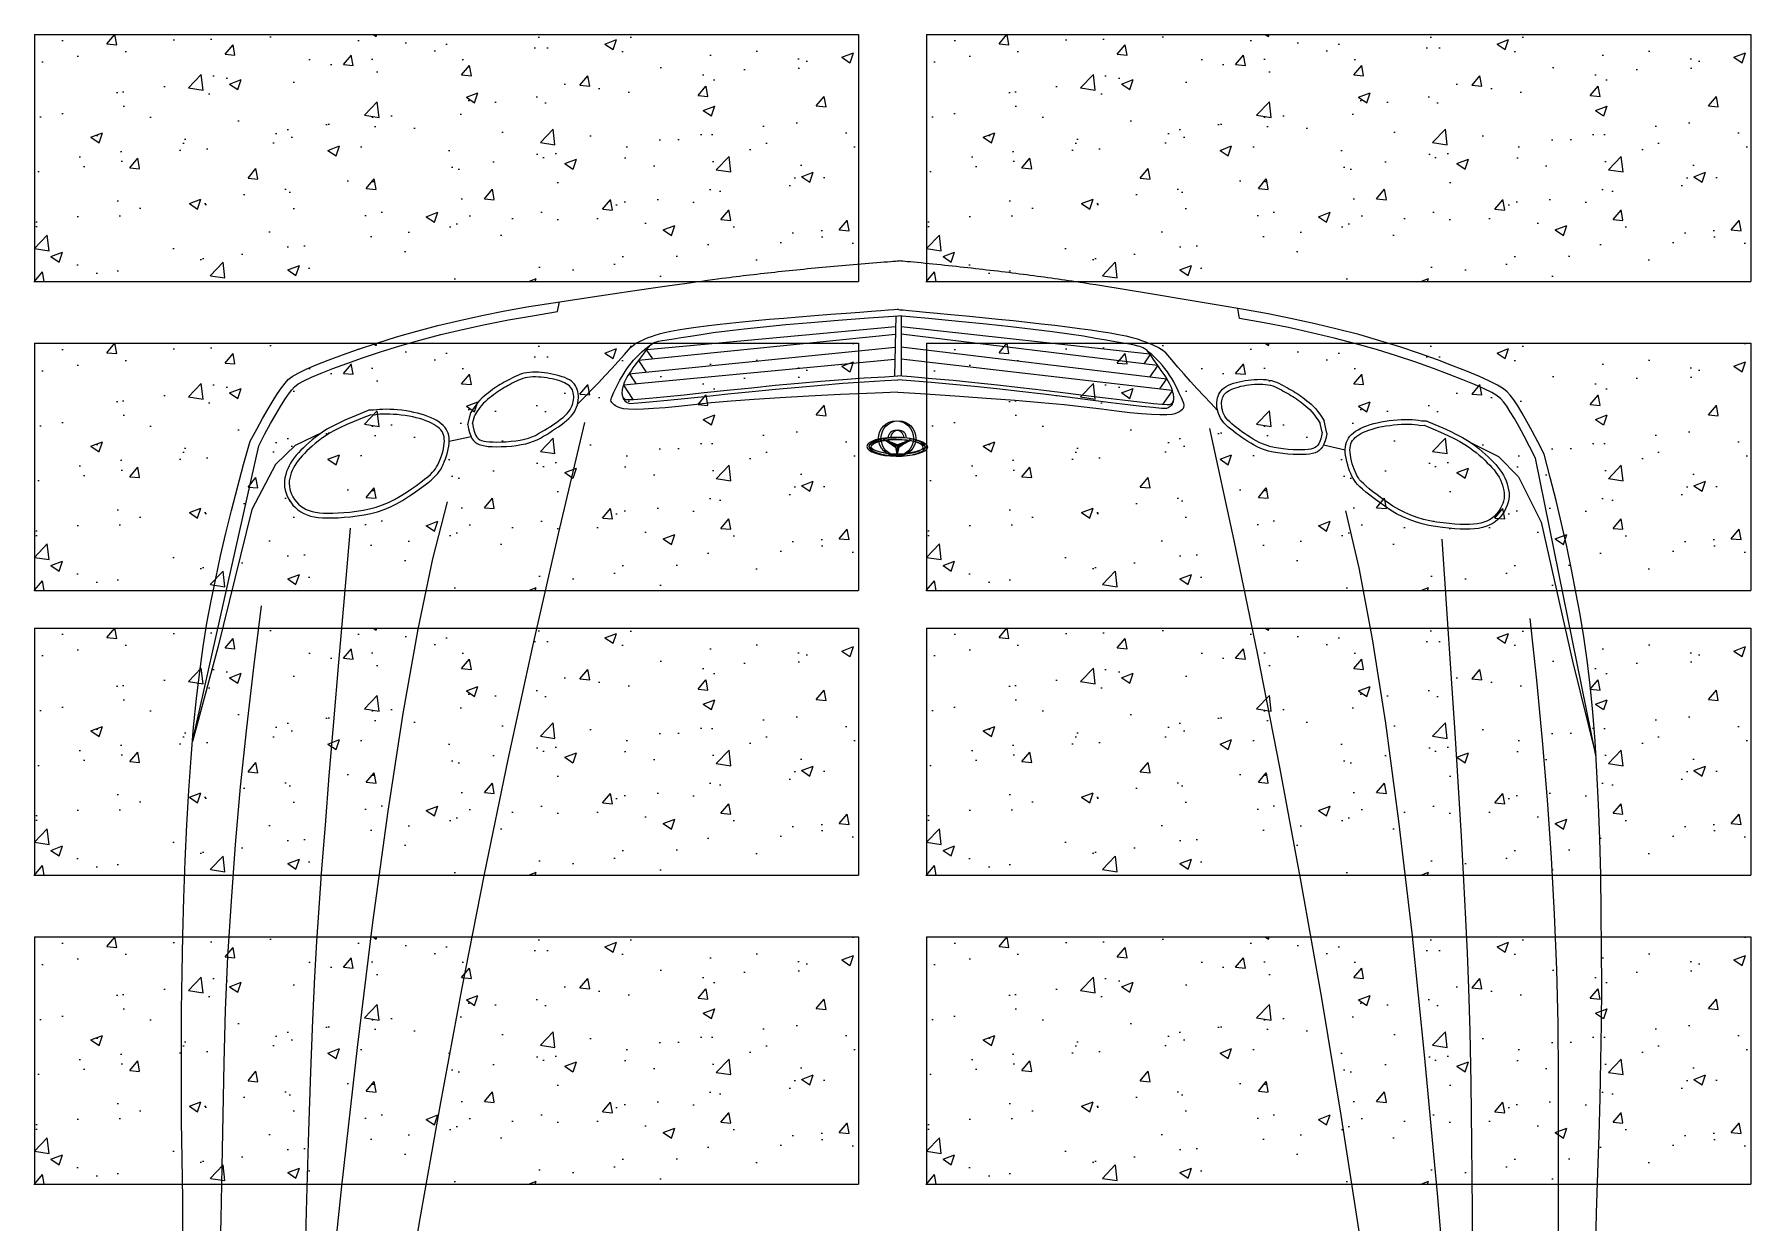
# Model space of a CAD drawing. Header units: millimetres. Extents: x 971.3 to 1010.6, y 593 to 619.8.
# Drawn here: x 977.266 to 979.348, y 600.087 to 601.529 of the extents above; entities that cross this region are included whole.
import ezdxf

# ---------------------------------------------------------------- set-up
doc = ezdxf.new("R2010")
doc.units = ezdxf.units.MM
doc.layers.add('1', color=253, linetype='Continuous', lineweight=0)
doc.layers.add('_mobiliário', color=7, linetype='Continuous', lineweight=5)
doc.layers.add('JANELA-V', color=40, linetype='Continuous')

# ---------------------------------------------------------------- blocks, each defined once
blk = doc.blocks.new('A$C0D511125')
at = {"layer": '_mobiliário'}
for p, q in [((0.5913, 1.8132), (0.2361, 1.741)), ((0.2344, 1.697), (0.2183, 1.6651)), ((0.1912, 1.6046), (0.1912, 1.61)), ((0.1967, 1.6035), (0.1964, 1.6079)), ((0.0688, 1.387), (0.0569, 1.3851)), ((0.1099, 1.2988), (0.1058, 1.2938)), ((0.1548, 1.3065), (0.1176, 0.9826)), ((0.1411, 1.2999), (0.153, 1.2915)), ((0.1552, 1.3066), (0.1719, 1.295)), ((0.1667, 1.3079), (0.1684, 1.3076)), ((0.1684, 1.3076), (0.1699, 1.3071)), ((0.1699, 1.3071), (0.1714, 1.3064)), ((0.1714, 1.3064), (0.1728, 1.3055)), ((0.1728, 1.3055), (0.174, 1.3043)), ((0.174, 1.3043), (0.1751, 1.303)), ((0.1751, 1.303), (0.1759, 1.3016)), ((0.1764, 1.2938), (0.1754, 1.2839)), ((0.1759, 1.3016), (0.1767, 1.2996)), ((0.1767, 1.299), (0.1764, 1.2938)), ((0.1767, 1.2996), (0.1767, 1.299)), ((0.1125, 1.2799), (0.123, 1.2726)), ((0.1254, 1.2891), (0.139, 1.2796)), ((0.1754, 1.2839), (0.174, 1.2705)), ((0.172, 1.2536), (0.1696, 1.2331)), ((0.174, 1.2705), (0.172, 1.2536)), ((0.1696, 1.2331), (0.1666, 1.2091)), ((0.1666, 1.2091), (0.1631, 1.1816)), ((0.1631, 1.1816), (0.1595, 1.1527)), ((0.1595, 1.1527), (0.1562, 1.1245)), ((0.1562, 1.1245), (0.1531, 1.0971)), ((0.1531, 1.0971), (0.1503, 1.0703)), ((0.1503, 1.0703), (0.1477, 1.0442)), ((0.1477, 1.0442), (0.1454, 1.0188)), ((0.1454, 1.0188), (0.1433, 0.9941)), ((0.1433, 0.9941), (0.1421, 0.9787)), ((0.214, 0.9944), (0.2199, 0.9781)), ((0.2225, 0.9796), (0.214, 0.9944)), ((0.2217, 0.9779), (0.214, 0.9944)), ((0.214, 0.9931), (0.2217, 0.9779)), ((0.214, 0.9931), (0.223, 0.9797)), ((0.2199, 0.9777), (0.2145, 0.9921)), ((0.1483, 0.6506), (0.1175, 0.9752)), ((0.143, 0.9632), (0.1421, 0.9787)), ((0.2217, 0.9779), (0.2137, 0.9615)), ((0.2137, 0.9628), (0.2217, 0.9779)), ((0.2137, 0.9615), (0.2199, 0.9777)), ((0.2225, 0.9761), (0.2137, 0.9615)), ((0.2137, 0.9628), (0.2229, 0.976)), ((0.2199, 0.9781), (0.2142, 0.9638)), ((0.2217, 0.9779), (0.2312, 0.9778)), ((0.2217, 0.9779), (0.2312, 0.9778)), ((0.2312, 0.9778), (0.2225, 0.9796)), ((0.2312, 0.9778), (0.2225, 0.9761)), ((0.2229, 0.976), (0.2312, 0.9778)), ((0.223, 0.9797), (0.2312, 0.9778)), ((0.1446, 0.9385), (0.143, 0.9632)), ((0.1464, 0.913), (0.1446, 0.9385)), ((0.1485, 0.8869), (0.1464, 0.913)), ((0.1508, 0.8601), (0.1485, 0.8869)), ((0.1533, 0.8325), (0.1508, 0.8601)), ((0.1561, 0.8043), (0.1533, 0.8325)), ((0.1591, 0.7753), (0.1561, 0.8043)), ((0.162, 0.7477), (0.1591, 0.7753)), ((0.1645, 0.7237), (0.162, 0.7477)), ((0.1666, 0.7032), (0.1645, 0.7237)), ((0.1682, 0.6862), (0.1666, 0.7032)), ((0.1066, 0.6781), (0.1172, 0.6852)), ((0.1193, 0.6686), (0.133, 0.6778)), ((0.1694, 0.6728), (0.1682, 0.6862)), ((0.1035, 0.6592), (0.0995, 0.6643)), ((0.1347, 0.6575), (0.1468, 0.6656)), ((0.1487, 0.6505), (0.1656, 0.6618)), ((0.1701, 0.6629), (0.1694, 0.6728)), ((0.1695, 0.6551), (0.1703, 0.6571)), ((0.1704, 0.6577), (0.1701, 0.6629)), ((0.1703, 0.6571), (0.1704, 0.6577)), ((0.1602, 0.649), (0.1618, 0.6493)), ((0.1618, 0.6493), (0.1634, 0.6498)), ((0.1634, 0.6498), (0.1649, 0.6504)), ((0.1649, 0.6504), (0.1663, 0.6513)), ((0.1663, 0.6513), (0.1675, 0.6524)), ((0.1675, 0.6524), (0.1686, 0.6537)), ((0.1686, 0.6537), (0.1695, 0.6551)), ((0.0607, 0.5719), (0.0489, 0.574)), ((0.1787, 0.3518), (0.1786, 0.3464)), ((0.1843, 0.3529), (0.1839, 0.3485)), ((0.2202, 0.2586), (0.2047, 0.2909)), ((0.5746, 0.1354), (0.221, 0.2146))]:
    blk.add_line(p, q, dxfattribs=at)
for points in [[(1.1951, 1.8125), (1.1388, 1.8139), (1.0903, 1.8155), (1.0458, 1.817), (1.0014, 1.8182), (0.9569, 1.8191), (0.9124, 1.8197), (0.8679, 1.82), (0.8234, 1.8199), (0.7789, 1.8195), (0.7344, 1.8189), (0.691, 1.8178), (0.6499, 1.8163), (0.611, 1.8144), (0.5743, 1.8121), (0.5398, 1.8093), (0.5075, 1.8062), (0.4775, 1.8026), (0.4497, 1.7985), (0.4229, 1.7941), (0.396, 1.7892), (0.3689, 1.7839), (0.3416, 1.7782), (0.3142, 1.7721), (0.2867, 1.7655), (0.2589, 1.7586), (0.231, 1.7512)], [(0.2344, 1.697), (0.2582, 1.7207), (0.3124, 1.7478), (0.4785, 1.785), (0.5913, 1.8132)], [(0.4277, 1.7342), (0.5015, 1.7422), (0.5737, 1.749), (0.6445, 1.7549), (0.7137, 1.7596), (0.7813, 1.7633), (0.8474, 1.766), (0.912, 1.7675), (0.9751, 1.7681), (1.0373, 1.7681), (1.0993, 1.7681), (1.1612, 1.7681), (1.223, 1.7681), (1.2845, 1.7681), (1.3459, 1.7681), (1.4072, 1.7681), (1.4683, 1.7681)], [(0.231, 1.7512), (0.2165, 1.7438), (0.2035, 1.737), (0.192, 1.7307), (0.1819, 1.7249), (0.1733, 1.7197), (0.1662, 1.715), (0.1606, 1.7108), (0.1565, 1.7071), (0.1528, 1.7025), (0.1485, 1.6955), (0.1437, 1.686), (0.1383, 1.6741), (0.1322, 1.6598), (0.1257, 1.643), (0.1185, 1.6238), (0.1107, 1.6022), (0.1029, 1.5789), (0.0954, 1.5548), (0.0882, 1.5299), (0.0815, 1.504), (0.0751, 1.4774), (0.0691, 1.4499), (0.0634, 1.4215), (0.0582, 1.3923), (0.0533, 1.3639), (0.0489, 1.3377), (0.0448, 1.3139), (0.0412, 1.2925), (0.038, 1.2733), (0.0353, 1.2565), (0.033, 1.242), (0.0311, 1.2298)], [(0.2361, 1.741), (0.222, 1.7339), (0.2094, 1.7273), (0.1983, 1.7212), (0.1886, 1.7158), (0.1804, 1.7108), (0.1737, 1.7065), (0.1685, 1.7026), (0.1648, 1.6994), (0.1615, 1.6952), (0.1575, 1.6885), (0.153, 1.6795), (0.1479, 1.668), (0.1421, 1.654), (0.1357, 1.6377), (0.1288, 1.6189), (0.1212, 1.5977), (0.1134, 1.5747), (0.106, 1.5509), (0.099, 1.526), (0.0923, 1.5001), (0.0859, 1.4733), (0.0798, 1.4455), (0.0741, 1.4167), (0.0688, 1.387)], [(0.1912, 1.61), (0.1955, 1.6204), (0.1997, 1.63), (0.2037, 1.6387), (0.2076, 1.6466), (0.2113, 1.6536), (0.2149, 1.6598), (0.2183, 1.6651), (0.2216, 1.6696), (0.2248, 1.6735), (0.228, 1.6773), (0.2312, 1.6809), (0.2343, 1.6843), (0.2375, 1.6875), (0.2406, 1.6905), (0.2436, 1.6933), (0.2467, 1.6959), (0.2498, 1.6984), (0.253, 1.7006), (0.2562, 1.7025), (0.2596, 1.7042), (0.263, 1.7057), (0.2665, 1.707), (0.2701, 1.708), (0.2738, 1.7088), (0.2775, 1.7093), (0.2812, 1.7094), (0.2849, 1.709), (0.2885, 1.7083), (0.2922, 1.7072), (0.2958, 1.7056), (0.2994, 1.7037), (0.3029, 1.7014), (0.3063, 1.6987), (0.3093, 1.6958), (0.312, 1.6926), (0.3143, 1.6892), (0.3162, 1.6855), (0.3178, 1.6816), (0.319, 1.6774), (0.3199, 1.6729), (0.3204, 1.6681), (0.3208, 1.6629), (0.3209, 1.6572), (0.3207, 1.651), (0.3203, 1.6443), (0.3197, 1.6372), (0.3189, 1.6296), (0.3178, 1.6215), (0.3164, 1.6133), (0.3145, 1.6053), (0.3122, 1.5974), (0.3094, 1.5897), (0.3061, 1.5822), (0.3023, 1.5748), (0.2981, 1.5677), (0.2935, 1.5606), (0.2887, 1.554), (0.2843, 1.5481), (0.2802, 1.5428), (0.2765, 1.5381), (0.2731, 1.5342), (0.2701, 1.5308), (0.2674, 1.5282), (0.265, 1.5261), (0.2627, 1.5245), (0.2601, 1.5229), (0.2573, 1.5214), (0.2543, 1.52), (0.2511, 1.5187), (0.2476, 1.5175), (0.2439, 1.5164), (0.2399, 1.5153), (0.236, 1.5144), (0.2322, 1.5138), (0.2287, 1.5135), (0.2254, 1.5134), (0.2223, 1.5137), (0.2194, 1.5142), (0.2167, 1.5149), (0.2142, 1.516), (0.2119, 1.5173), (0.2097, 1.519), (0.2076, 1.521), (0.2055, 1.5233), (0.2037, 1.5259), (0.2019, 1.5288), (0.2002, 1.532), (0.1986, 1.5356), (0.1971, 1.5394), (0.1958, 1.5434), (0.1946, 1.5475), (0.1935, 1.5518), (0.1926, 1.5563), (0.1917, 1.561), (0.191, 1.5658), (0.1905, 1.5708), (0.19, 1.5758), (0.1898, 1.5805), (0.1896, 1.5851), (0.1896, 1.5894), (0.1898, 1.5935), (0.1901, 1.5974), (0.1905, 1.6011), (0.1912, 1.6046)], [(0.1964, 1.6079), (0.2007, 1.6181), (0.2048, 1.6275), (0.2087, 1.636), (0.2125, 1.6437), (0.2161, 1.6506), (0.2196, 1.6566), (0.223, 1.6618), (0.2262, 1.6661), (0.2293, 1.6699), (0.2323, 1.6736), (0.2353, 1.677), (0.2383, 1.6803), (0.2413, 1.6833), (0.2442, 1.6862), (0.2471, 1.6888), (0.25, 1.6913), (0.2529, 1.6936), (0.2558, 1.6956), (0.2588, 1.6974), (0.2618, 1.699), (0.2649, 1.7004), (0.268, 1.7015), (0.2712, 1.7024), (0.2744, 1.7031), (0.2776, 1.7035), (0.2808, 1.7036), (0.284, 1.7033), (0.2872, 1.7027), (0.2903, 1.7017), (0.2935, 1.7004), (0.2966, 1.6988), (0.2996, 1.6967), (0.3025, 1.6944), (0.3052, 1.6919), (0.3075, 1.6891), (0.3095, 1.686), (0.3111, 1.6827), (0.3125, 1.6792), (0.3136, 1.6754), (0.3144, 1.6713), (0.3149, 1.6669), (0.3152, 1.662), (0.3152, 1.6567), (0.3151, 1.6508), (0.3147, 1.6445), (0.3141, 1.6377), (0.3133, 1.6304), (0.3123, 1.6226), (0.3109, 1.6147), (0.3091, 1.6069), (0.3068, 1.5993), (0.3041, 1.5918), (0.3009, 1.5846), (0.2973, 1.5775), (0.2932, 1.5705), (0.2887, 1.5637), (0.2841, 1.5573), (0.2799, 1.5516), (0.276, 1.5465), (0.2724, 1.5421), (0.2692, 1.5383), (0.2664, 1.5351), (0.2638, 1.5326), (0.2617, 1.5307), (0.2596, 1.5292), (0.2573, 1.5278), (0.2547, 1.5265), (0.252, 1.5252), (0.2491, 1.524), (0.2459, 1.5229), (0.2426, 1.5219), (0.239, 1.5209), (0.2354, 1.5201), (0.2321, 1.5196), (0.229, 1.5192), (0.2261, 1.5191), (0.2234, 1.5193), (0.221, 1.5196), (0.2187, 1.5202), (0.2167, 1.5211), (0.2149, 1.5222), (0.2131, 1.5236), (0.2113, 1.5253), (0.2097, 1.5273), (0.2081, 1.5296), (0.2065, 1.5322), (0.205, 1.5351), (0.2036, 1.5384), (0.2023, 1.5418), (0.2011, 1.5455), (0.2, 1.5493), (0.199, 1.5534), (0.1981, 1.5576), (0.1973, 1.562), (0.1967, 1.5666), (0.1961, 1.5713), (0.1957, 1.5761), (0.1954, 1.5806), (0.1953, 1.585), (0.1953, 1.5891), (0.1954, 1.593), (0.1957, 1.5967), (0.1962, 1.6002), (0.1967, 1.6035)], [(1.4378, 1.6665), (1.3274, 1.6664), (1.2268, 1.6661), (1.1359, 1.6656), (1.0547, 1.6648), (0.9834, 1.6639), (0.9217, 1.6627), (0.8698, 1.6613), (0.8276, 1.6598), (0.7873, 1.6578), (0.7408, 1.6553), (0.6881, 1.6523), (0.6293, 1.6488), (0.5644, 1.6447), (0.4933, 1.6401), (0.4161, 1.6349), (0.3327, 1.6293)], [(1.3022, 1.6394), (1.1197, 1.6242), (0.9535, 1.6088), (0.8036, 1.5933), (0.67, 1.5777), (0.5528, 1.562), (0.4518, 1.5461), (0.3672, 1.5302), (0.2988, 1.5142)], [(1.3056, 1.5514), (1.163, 1.5305), (1.0217, 1.5085), (0.8817, 1.4853), (0.7429, 1.4609), (0.6054, 1.4353), (0.4692, 1.4086), (0.3342, 1.3807), (0.2005, 1.3517)], [(0.2263, 1.5135), (0.2202, 1.4873)], [(0.2061, 1.4915), (0.211, 1.4905), (0.2153, 1.4893), (0.2191, 1.4879), (0.2223, 1.4863), (0.2249, 1.4844), (0.2269, 1.4824), (0.2284, 1.4801), (0.2295, 1.4775), (0.2304, 1.4744), (0.231, 1.4707), (0.2315, 1.4666), (0.2317, 1.4619), (0.2317, 1.4568), (0.2315, 1.4511), (0.2311, 1.4449), (0.2305, 1.4387), (0.2297, 1.4328), (0.2286, 1.4272), (0.2274, 1.4219), (0.2259, 1.417), (0.2243, 1.4125), (0.2224, 1.4082), (0.2203, 1.4044), (0.2181, 1.4007), (0.2158, 1.397), (0.2135, 1.3935), (0.2111, 1.39), (0.2087, 1.3865), (0.2063, 1.3832), (0.2038, 1.3799), (0.2013, 1.3766), (0.1988, 1.3736), (0.1961, 1.3708), (0.1935, 1.3684), (0.1908, 1.3663), (0.1881, 1.3645), (0.1853, 1.363), (0.1825, 1.3619), (0.1796, 1.3611), (0.1768, 1.3605), (0.174, 1.3601), (0.1714, 1.36), (0.1688, 1.36), (0.1663, 1.3603), (0.1639, 1.3608), (0.1616, 1.3615), (0.1593, 1.3624), (0.1572, 1.3636), (0.1552, 1.365), (0.1534, 1.3668), (0.1517, 1.3688), (0.1502, 1.3712), (0.1488, 1.3738), (0.1475, 1.3768), (0.1464, 1.38), (0.1455, 1.3834), (0.1446, 1.3868), (0.1439, 1.3903), (0.1432, 1.3939), (0.1427, 1.3974), (0.1422, 1.4011), (0.1419, 1.4047), (0.1417, 1.4084), (0.1416, 1.4121), (0.1417, 1.4156), (0.142, 1.419), (0.1425, 1.4223), (0.1432, 1.4254), (0.1441, 1.4285), (0.1452, 1.4314), (0.1464, 1.4341), (0.1478, 1.4368), (0.1491, 1.4394), (0.1505, 1.442), (0.1519, 1.4444), (0.1532, 1.4469), (0.1546, 1.4492), (0.1559, 1.4515), (0.1573, 1.4537), (0.1587, 1.456), (0.1602, 1.4582), (0.1618, 1.4605), (0.1635, 1.4629), (0.1654, 1.4653), (0.1673, 1.4677), (0.1694, 1.4702), (0.1715, 1.4727), (0.1739, 1.4752), (0.1766, 1.4778), (0.1797, 1.4804), (0.1832, 1.483), (0.187, 1.4856), (0.1912, 1.4883)], [(0.2047, 1.486), (0.209, 1.4852), (0.2127, 1.4842), (0.2159, 1.4831), (0.2186, 1.4818), (0.2208, 1.4803), (0.2225, 1.4787), (0.2237, 1.4769), (0.2245, 1.4748), (0.2252, 1.4722), (0.2257, 1.469), (0.226, 1.4653), (0.2261, 1.4611), (0.2261, 1.4563), (0.2258, 1.4511), (0.2255, 1.4453), (0.2249, 1.4394), (0.2241, 1.4338), (0.2231, 1.4285), (0.2219, 1.4235), (0.2205, 1.4189), (0.2189, 1.4146), (0.2172, 1.4105), (0.2152, 1.4068), (0.213, 1.4033), (0.2109, 1.3999), (0.2087, 1.3965), (0.2065, 1.3932), (0.2043, 1.39), (0.202, 1.3869), (0.1997, 1.3838), (0.1974, 1.3808), (0.195, 1.3779), (0.1926, 1.3754), (0.1903, 1.3732), (0.1879, 1.3713), (0.1855, 1.3696), (0.1831, 1.3683), (0.1807, 1.3673), (0.1783, 1.3666), (0.176, 1.3661), (0.1737, 1.3658), (0.1715, 1.3656), (0.1694, 1.3657), (0.1674, 1.3659), (0.1655, 1.3662), (0.1637, 1.3667), (0.162, 1.3674), (0.1603, 1.3684), (0.1588, 1.3696), (0.1573, 1.371), (0.156, 1.3728), (0.1548, 1.3748), (0.1536, 1.3771), (0.1526, 1.3797), (0.1516, 1.3825), (0.1508, 1.3855), (0.15, 1.3886), (0.1493, 1.3918), (0.1488, 1.3949), (0.1483, 1.3982), (0.1479, 1.4015), (0.1476, 1.4049), (0.1474, 1.4083), (0.1473, 1.4117), (0.1474, 1.4149), (0.1477, 1.4181), (0.1482, 1.4211), (0.1488, 1.4241), (0.1496, 1.4269), (0.1506, 1.4296), (0.1518, 1.4321), (0.1531, 1.4346), (0.1543, 1.4371), (0.1556, 1.4394), (0.1569, 1.4418), (0.1582, 1.4441), (0.1595, 1.4463), (0.1608, 1.4485), (0.1621, 1.4507), (0.1634, 1.4528), (0.1649, 1.455), (0.1664, 1.4572), (0.1681, 1.4594), (0.1698, 1.4617), (0.1716, 1.464), (0.1736, 1.4664), (0.1756, 1.4687), (0.1779, 1.4711), (0.1805, 1.4736), (0.1834, 1.476), (0.1867, 1.4785), (0.1903, 1.481), (0.1943, 1.4835)], [(0.2061, 1.4915), (0.1912, 1.4883)], [(0.2047, 1.486), (0.1943, 1.4835)], [(0.1791, 1.3609), (0.1703, 1.3526), (0.1615, 1.3444), (0.1528, 1.3364), (0.1441, 1.3286), (0.1355, 1.3209), (0.1269, 1.3134), (0.1183, 1.306), (0.1099, 1.2988)], [(0.157, 0.9785), (0.1586, 1.0056), (0.1613, 1.0468), (0.164, 1.0846), (0.1666, 1.1189), (0.1692, 1.1499), (0.1718, 1.1774), (0.1744, 1.2015), (0.1769, 1.2221), (0.1792, 1.2401), (0.1811, 1.256), (0.1825, 1.27), (0.1834, 1.282), (0.1838, 1.292), (0.1838, 1.3), (0.1833, 1.306), (0.1823, 1.3101), (0.1811, 1.3129), (0.1799, 1.3153), (0.1787, 1.3173), (0.1774, 1.3189), (0.1762, 1.32), (0.1749, 1.3207), (0.1735, 1.321), (0.1722, 1.3209), (0.1706, 1.3204), (0.1687, 1.3197), (0.1664, 1.3188), (0.1637, 1.3177), (0.1606, 1.3163), (0.1572, 1.3147), (0.1534, 1.3128), (0.1491, 1.3107), (0.1448, 1.3085), (0.1406, 1.306), (0.1365, 1.3035), (0.1326, 1.3008), (0.1287, 1.2979), (0.125, 1.2949), (0.1214, 1.2917), (0.118, 1.2884), (0.1148, 1.2851), (0.1119, 1.2821), (0.1094, 1.2792), (0.1073, 1.2766), (0.1055, 1.2741), (0.1041, 1.2719), (0.1031, 1.2699), (0.1024, 1.2681), (0.1018, 1.2656), (0.1009, 1.2614), (0.0997, 1.2554), (0.0983, 1.2478), (0.0967, 1.2385), (0.0948, 1.2275), (0.0926, 1.2148), (0.0902, 1.2005), (0.0876, 1.1836), (0.0848, 1.1636), (0.0819, 1.1403), (0.0789, 1.1139), (0.0757, 1.0842), (0.0723, 1.0513), (0.0688, 1.0152), (0.0655, 0.9794)], [(0.0582, 0.9795), (0.0584, 0.9811), (0.0587, 0.9852), (0.0594, 0.9917), (0.0602, 1.0006), (0.0613, 1.0119), (0.0626, 1.0257), (0.0641, 1.0418), (0.0658, 1.0604), (0.0677, 1.0798), (0.0695, 1.0986), (0.0714, 1.1166), (0.0733, 1.1338), (0.0751, 1.1504), (0.077, 1.1662), (0.0789, 1.1813), (0.0807, 1.1957), (0.0826, 1.2092), (0.0844, 1.2214), (0.0862, 1.2325), (0.088, 1.2424), (0.0898, 1.2511), (0.0915, 1.2586), (0.0932, 1.265), (0.095, 1.2701), (0.0966, 1.2745), (0.0982, 1.2785), (0.0997, 1.282), (0.101, 1.2852), (0.1024, 1.288), (0.1036, 1.2903), (0.1047, 1.2923), (0.1058, 1.2938)], [(0.1415, 1.3002), (0.1032, 0.9826)], [(0.107, 1.2761), (0.1095, 1.2779), (0.1121, 1.2798), (0.1149, 1.2817), (0.1178, 1.2838), (0.1208, 1.286), (0.124, 1.2883), (0.1274, 1.2907), (0.1309, 1.2932), (0.1343, 1.2956), (0.1376, 1.2978), (0.1407, 1.2997), (0.1436, 1.3014), (0.1463, 1.3029), (0.1488, 1.3042), (0.1511, 1.3052), (0.1532, 1.306), (0.1552, 1.3066), (0.1571, 1.3071), (0.1588, 1.3076), (0.1605, 1.3079), (0.1621, 1.3081), (0.1635, 1.3082), (0.1648, 1.3082), (0.1661, 1.308), (0.1672, 1.3078), (0.1682, 1.3075), (0.1692, 1.3071), (0.17, 1.3065), (0.1707, 1.3059), (0.1713, 1.3051), (0.1718, 1.3043), (0.1722, 1.3033), (0.1723, 1.3005), (0.1718, 1.2942), (0.1709, 1.2844), (0.1695, 1.271), (0.1675, 1.2541), (0.1651, 1.2337), (0.1621, 1.2097), (0.1586, 1.1822), (0.155, 1.1533), (0.1517, 1.1251), (0.1486, 1.0976), (0.1458, 1.0707), (0.1432, 1.0446), (0.1409, 1.0192), (0.1388, 0.9945), (0.1376, 0.9787)], [(0.1117, 1.2795), (0.0787, 0.9826)], [(0.125, 1.289), (0.0878, 0.9826)], [(0.0311, 1.2298), (0.0299, 1.2223), (0.0287, 1.2152), (0.0277, 1.2086), (0.0267, 1.2024), (0.0258, 1.1967), (0.025, 1.1915), (0.0243, 1.1867), (0.0237, 1.1825), (0.0231, 1.1784), (0.0225, 1.1743), (0.0219, 1.1703), (0.0213, 1.1662), (0.0208, 1.162), (0.0202, 1.1579), (0.0196, 1.1537), (0.019, 1.1496), (0.0185, 1.1454), (0.0179, 1.1411), (0.0173, 1.1369), (0.0168, 1.1327), (0.0162, 1.1284), (0.0157, 1.1241), (0.0151, 1.1198), (0.0146, 1.1155), (0.014, 1.1112), (0.0135, 1.1068), (0.013, 1.1024), (0.0124, 1.098), (0.0119, 1.0936), (0.0114, 1.0892), (0.0109, 1.0848), (0.0103, 1.0803), (0.0098, 1.0758), (0.0093, 1.0713), (0.0088, 1.0668), (0.0083, 1.0623), (0.0078, 1.0577), (0.0073, 1.0531), (0.0068, 1.0486), (0.0063, 1.0439), (0.0058, 1.0393), (0.0054, 1.0347), (0.0049, 1.03), (0.0044, 1.0253), (0.0039, 1.0206), (0.0034, 1.0159), (0.003, 1.0112), (0.0025, 1.0065), (0.0021, 1.0019), (0.0017, 0.9977), (0.0013, 0.9938), (0.001, 0.9903), (0.0007, 0.9872), (0.0004, 0.9845), (0.0002, 0.9821), (0, 0.9801)], [(0.0261, 0.7297), (0.025, 0.7373), (0.0241, 0.7444), (0.0231, 0.7511), (0.0223, 0.7572), (0.0215, 0.763), (0.0208, 0.7682), (0.0202, 0.7729), (0.0197, 0.7772), (0.0192, 0.7813), (0.0186, 0.7854), (0.0181, 0.7895), (0.0176, 0.7936), (0.0171, 0.7977), (0.0166, 0.8019), (0.0162, 0.806), (0.0157, 0.8102), (0.0152, 0.8144), (0.0147, 0.8187), (0.0142, 0.8229), (0.0137, 0.8272), (0.0133, 0.8314), (0.0128, 0.8357), (0.0124, 0.84), (0.0119, 0.8444), (0.0114, 0.8487), (0.011, 0.8531), (0.0105, 0.8575), (0.0101, 0.8619), (0.0097, 0.8663), (0.0092, 0.8707), (0.0088, 0.8752), (0.0084, 0.8797), (0.0079, 0.8841), (0.0075, 0.8887), (0.0071, 0.8932), (0.0067, 0.8977), (0.0063, 0.9023), (0.0059, 0.9069), (0.0055, 0.9115), (0.0051, 0.9161), (0.0047, 0.9207), (0.0043, 0.9254), (0.0039, 0.93), (0.0035, 0.9347), (0.0031, 0.9394), (0.0027, 0.9441), (0.0024, 0.9489), (0.002, 0.9536), (0.0016, 0.9582), (0.0013, 0.9624), (0.001, 0.9663), (0.0008, 0.9698), (0.0005, 0.9729), (0.0003, 0.9757), (0.0001, 0.978), (0, 0.9801)], [(0.0582, 0.9795), (0.0583, 0.9778), (0.0586, 0.9738), (0.0591, 0.9673), (0.0598, 0.9583), (0.0606, 0.947), (0.0616, 0.9332), (0.0628, 0.917), (0.0642, 0.8984), (0.0657, 0.879), (0.0672, 0.8602), (0.0687, 0.8422), (0.0702, 0.8249), (0.0717, 0.8083), (0.0733, 0.7924), (0.0749, 0.7773), (0.0764, 0.7628), (0.078, 0.7494), (0.0796, 0.7371), (0.0812, 0.726), (0.0828, 0.716), (0.0844, 0.7073), (0.086, 0.6997), (0.0876, 0.6933), (0.0892, 0.6882), (0.0907, 0.6838), (0.0922, 0.6798), (0.0936, 0.6762), (0.095, 0.673), (0.0962, 0.6702), (0.0974, 0.6678), (0.0985, 0.6658), (0.0995, 0.6643)], [(0.157, 0.9785), (0.1581, 0.9514), (0.1599, 0.9101), (0.1619, 0.8723), (0.1638, 0.8379), (0.1658, 0.8069), (0.1679, 0.7794), (0.1699, 0.7553), (0.1721, 0.7346), (0.174, 0.7166), (0.1756, 0.7006), (0.1767, 0.6866), (0.1773, 0.6746), (0.1776, 0.6646), (0.1774, 0.6565), (0.1768, 0.6505), (0.1758, 0.6465), (0.1745, 0.6437), (0.1732, 0.6413), (0.172, 0.6394), (0.1707, 0.6378), (0.1694, 0.6367), (0.1681, 0.636), (0.1667, 0.6357), (0.1654, 0.6359), (0.1638, 0.6364), (0.1619, 0.6371), (0.1596, 0.6381), (0.157, 0.6393), (0.1539, 0.6407), (0.1505, 0.6424), (0.1467, 0.6443), (0.1426, 0.6465), (0.1383, 0.6489), (0.1341, 0.6514), (0.1301, 0.654), (0.1262, 0.6568), (0.1224, 0.6597), (0.1187, 0.6628), (0.1152, 0.6661), (0.1118, 0.6694), (0.1087, 0.6728), (0.1059, 0.6759), (0.1035, 0.6788), (0.1014, 0.6815), (0.0997, 0.684), (0.0983, 0.6862), (0.0973, 0.6882), (0.0967, 0.69), (0.0961, 0.6926), (0.0953, 0.6968), (0.0942, 0.7028), (0.093, 0.7104), (0.0915, 0.7197), (0.0899, 0.7308), (0.0879, 0.7435), (0.0858, 0.7579), (0.0835, 0.7748), (0.0812, 0.7949), (0.0787, 0.8182), (0.0762, 0.8447), (0.0736, 0.8745), (0.0709, 0.9074), (0.0681, 0.9436), (0.0655, 0.9794)], [(0.0657, 0.9762), (0.1378, 0.9748)], [(0.0658, 0.9826), (0.1379, 0.9826)], [(0.1058, 0.6785), (0.0786, 0.976)], [(0.1188, 0.6687), (0.0878, 0.9758)], [(0.1011, 0.6819), (0.1035, 0.6801), (0.1061, 0.6782), (0.1089, 0.6762), (0.1117, 0.674), (0.1147, 0.6718), (0.1179, 0.6695), (0.1212, 0.667), (0.1246, 0.6644), (0.128, 0.662), (0.1313, 0.6597), (0.1343, 0.6577), (0.1372, 0.6559), (0.1398, 0.6544), (0.1423, 0.6531), (0.1446, 0.652), (0.1467, 0.6512), (0.1487, 0.6505), (0.1505, 0.6499), (0.1523, 0.6495), (0.154, 0.6491), (0.1555, 0.6489), (0.157, 0.6488), (0.1583, 0.6488), (0.1595, 0.6489), (0.1607, 0.6491), (0.1617, 0.6494), (0.1626, 0.6498), (0.1635, 0.6503), (0.1642, 0.6509), (0.1648, 0.6517), (0.1653, 0.6525), (0.1657, 0.6535), (0.1659, 0.6563), (0.1656, 0.6626), (0.1648, 0.6724), (0.1637, 0.6858), (0.1621, 0.7028), (0.16, 0.7232), (0.1575, 0.7473), (0.1546, 0.7748), (0.1516, 0.8038), (0.1488, 0.8321), (0.1462, 0.8597), (0.1439, 0.8865), (0.1419, 0.9127), (0.14, 0.9382), (0.1385, 0.9629), (0.1376, 0.9787)], [(0.1351, 0.6572), (0.1032, 0.9755)], [(0.2157, 0.2045), (0.2013, 0.2122), (0.1884, 0.2193), (0.177, 0.2258), (0.1671, 0.2318), (0.1586, 0.2372), (0.1516, 0.242), (0.1461, 0.2463), (0.142, 0.25), (0.1384, 0.2547), (0.1343, 0.2618), (0.1296, 0.2714), (0.1244, 0.2834), (0.1187, 0.2978), (0.1125, 0.3147), (0.1057, 0.3341), (0.0983, 0.3559), (0.0909, 0.3793), (0.0839, 0.4035), (0.0773, 0.4286), (0.0711, 0.4546), (0.0652, 0.4814), (0.0597, 0.509), (0.0547, 0.5374), (0.05, 0.5667), (0.0457, 0.5953), (0.0417, 0.6215), (0.0382, 0.6454), (0.035, 0.6669), (0.0322, 0.6861), (0.0298, 0.703), (0.0278, 0.7175), (0.0261, 0.7297)], [(0.1715, 0.5957), (0.1629, 0.6042), (0.1542, 0.6126), (0.1457, 0.6208), (0.1372, 0.6288), (0.1287, 0.6366), (0.1202, 0.6443), (0.1119, 0.6519), (0.1035, 0.6592)], [(0.1959, 0.4646), (0.2008, 0.4655), (0.2052, 0.4666), (0.209, 0.468), (0.2122, 0.4695), (0.2148, 0.4713), (0.2169, 0.4733), (0.2184, 0.4756), (0.2196, 0.4782), (0.2205, 0.4813), (0.2212, 0.4849), (0.2218, 0.489), (0.2221, 0.4937), (0.2222, 0.4988), (0.2221, 0.5045), (0.2218, 0.5107), (0.2214, 0.517), (0.2206, 0.5229), (0.2197, 0.5285), (0.2186, 0.5338), (0.2172, 0.5387), (0.2156, 0.5433), (0.2138, 0.5476), (0.2118, 0.5515), (0.2097, 0.5552), (0.2075, 0.5589), (0.2052, 0.5625), (0.203, 0.566), (0.2006, 0.5695), (0.1983, 0.5729), (0.1959, 0.5763), (0.1934, 0.5796), (0.1909, 0.5827), (0.1884, 0.5855), (0.1858, 0.588), (0.1831, 0.5901), (0.1804, 0.592), (0.1777, 0.5935), (0.1749, 0.5947), (0.172, 0.5956), (0.1692, 0.5962), (0.1665, 0.5966), (0.1638, 0.5968), (0.1612, 0.5968), (0.1587, 0.5966), (0.1563, 0.5962), (0.1539, 0.5955), (0.1517, 0.5946), (0.1495, 0.5935), (0.1475, 0.5921), (0.1457, 0.5904), (0.1439, 0.5884), (0.1424, 0.586), (0.1409, 0.5834), (0.1396, 0.5805), (0.1385, 0.5773), (0.1374, 0.5739), (0.1365, 0.5705), (0.1357, 0.567), (0.135, 0.5635), (0.1344, 0.5599), (0.1339, 0.5563), (0.1335, 0.5527), (0.1332, 0.549), (0.133, 0.5453), (0.1331, 0.5418), (0.1333, 0.5384), (0.1337, 0.5351), (0.1344, 0.5319), (0.1352, 0.5289), (0.1362, 0.526), (0.1374, 0.5232), (0.1387, 0.5205), (0.14, 0.5179), (0.1413, 0.5153), (0.1426, 0.5128), (0.1439, 0.5103), (0.1452, 0.5079), (0.1465, 0.5056), (0.1478, 0.5034), (0.1492, 0.5011), (0.1507, 0.4988), (0.1522, 0.4965), (0.1539, 0.4941), (0.1557, 0.4917), (0.1576, 0.4892), (0.1596, 0.4867), (0.1617, 0.4841), (0.164, 0.4815), (0.1667, 0.4789), (0.1698, 0.4763), (0.1732, 0.4736), (0.1769, 0.4709), (0.1811, 0.4681)], [(1.294, 0.3829), (1.1518, 0.4066), (1.011, 0.4315), (0.8715, 0.4575), (0.7332, 0.4846), (0.5962, 0.5129), (0.4606, 0.5423), (0.3262, 0.5728), (0.1931, 0.6045)], [(0.1946, 0.4702), (0.1989, 0.4709), (0.2026, 0.4718), (0.2059, 0.4729), (0.2086, 0.4741), (0.2108, 0.4755), (0.2125, 0.4771), (0.2138, 0.4789), (0.2146, 0.481), (0.2154, 0.4836), (0.2159, 0.4867), (0.2163, 0.4904), (0.2165, 0.4947), (0.2166, 0.4994), (0.2164, 0.5047), (0.2162, 0.5105), (0.2157, 0.5164), (0.215, 0.522), (0.2142, 0.5273), (0.2131, 0.5323), (0.2118, 0.537), (0.2103, 0.5413), (0.2086, 0.5454), (0.2066, 0.5491), (0.2046, 0.5526), (0.2025, 0.5561), (0.2004, 0.5595), (0.1983, 0.5629), (0.1961, 0.5661), (0.1939, 0.5693), (0.1916, 0.5725), (0.1894, 0.5755), (0.1871, 0.5784), (0.1847, 0.581), (0.1824, 0.5833), (0.1801, 0.5852), (0.1777, 0.5869), (0.1754, 0.5883), (0.173, 0.5893), (0.1706, 0.5901), (0.1683, 0.5906), (0.166, 0.591), (0.1638, 0.5912), (0.1617, 0.5912), (0.1597, 0.591), (0.1578, 0.5907), (0.156, 0.5902), (0.1542, 0.5896), (0.1526, 0.5887), (0.151, 0.5875), (0.1495, 0.5861), (0.1482, 0.5843), (0.1469, 0.5823), (0.1457, 0.5801), (0.1446, 0.5775), (0.1436, 0.5747), (0.1427, 0.5717), (0.1419, 0.5686), (0.1411, 0.5655), (0.1405, 0.5623), (0.1399, 0.5591), (0.1395, 0.5558), (0.1391, 0.5524), (0.1389, 0.549), (0.1387, 0.5456), (0.1388, 0.5423), (0.139, 0.5392), (0.1394, 0.5361), (0.14, 0.5332), (0.1407, 0.5304), (0.1417, 0.5277), (0.1428, 0.5251), (0.144, 0.5226), (0.1452, 0.5201), (0.1464, 0.5177), (0.1477, 0.5153), (0.1489, 0.513), (0.1502, 0.5107), (0.1514, 0.5085), (0.1527, 0.5063), (0.154, 0.5042), (0.1554, 0.502), (0.1569, 0.4997), (0.1585, 0.4975), (0.1602, 0.4951), (0.162, 0.4928), (0.1639, 0.4904), (0.1659, 0.488), (0.1681, 0.4856), (0.1706, 0.4831), (0.1735, 0.4806), (0.1767, 0.478), (0.1803, 0.4755), (0.1843, 0.4728)], [(0.221, 0.2146), (0.207, 0.222), (0.1945, 0.2289), (0.1835, 0.2351), (0.174, 0.2408), (0.1659, 0.2459), (0.1593, 0.2504), (0.1541, 0.2543), (0.1504, 0.2576), (0.1472, 0.2619), (0.1434, 0.2686), (0.1391, 0.2778), (0.1342, 0.2894), (0.1287, 0.3034), (0.1227, 0.3199), (0.116, 0.3388), (0.1089, 0.3602), (0.1016, 0.3833), (0.0947, 0.4073), (0.0881, 0.4323), (0.0819, 0.4583), (0.0761, 0.4852), (0.0706, 0.5131), (0.0655, 0.542), (0.0607, 0.5719)], [(0.1946, 0.4702), (0.1843, 0.4728)], [(0.1959, 0.4646), (0.1811, 0.4681)], [(0.2156, 0.4423), (0.2101, 0.4685)], [(0.1786, 0.3464), (0.1827, 0.336), (0.1867, 0.3263), (0.1906, 0.3175), (0.1943, 0.3096), (0.1979, 0.3025), (0.2014, 0.2962), (0.2047, 0.2909), (0.2079, 0.2863), (0.211, 0.2823), (0.2141, 0.2784), (0.2172, 0.2748), (0.2203, 0.2713), (0.2234, 0.2681), (0.2264, 0.265), (0.2294, 0.2621), (0.2324, 0.2594), (0.2355, 0.2569), (0.2386, 0.2547), (0.2418, 0.2527), (0.2451, 0.2509), (0.2485, 0.2493), (0.252, 0.248), (0.2556, 0.2469), (0.2593, 0.246), (0.263, 0.2455), (0.2667, 0.2453), (0.2704, 0.2456), (0.274, 0.2463), (0.2777, 0.2473), (0.2813, 0.2488), (0.2849, 0.2506), (0.2886, 0.2529), (0.292, 0.2555), (0.2951, 0.2584), (0.2978, 0.2615), (0.3001, 0.2649), (0.3021, 0.2685), (0.3038, 0.2724), (0.3051, 0.2766), (0.3061, 0.281), (0.3067, 0.2858), (0.3071, 0.291), (0.3073, 0.2967), (0.3073, 0.3029), (0.3071, 0.3096), (0.3066, 0.3167), (0.3059, 0.3243), (0.305, 0.3324), (0.3038, 0.3407), (0.3021, 0.3487), (0.2999, 0.3566), (0.2972, 0.3644), (0.2941, 0.372), (0.2905, 0.3794), (0.2864, 0.3867), (0.2819, 0.3938), (0.2773, 0.4005), (0.273, 0.4065), (0.269, 0.4119), (0.2654, 0.4166), (0.2621, 0.4207), (0.2591, 0.4241), (0.2564, 0.4268), (0.2541, 0.4288), (0.2518, 0.4305), (0.2493, 0.4322), (0.2465, 0.4337), (0.2436, 0.4351), (0.2403, 0.4365), (0.2369, 0.4378), (0.2332, 0.439), (0.2293, 0.4402), (0.2253, 0.4411), (0.2216, 0.4418), (0.2181, 0.4422), (0.2147, 0.4423), (0.2116, 0.4422), (0.2087, 0.4417), (0.206, 0.441), (0.2035, 0.44), (0.2012, 0.4387), (0.1989, 0.4371), (0.1968, 0.4352), (0.1947, 0.4329), (0.1928, 0.4303), (0.1909, 0.4274), (0.1892, 0.4242), (0.1875, 0.4207), (0.186, 0.4169), (0.1846, 0.413), (0.1833, 0.4089), (0.1821, 0.4046), (0.1811, 0.4001), (0.1802, 0.3955), (0.1794, 0.3907), (0.1787, 0.3857), (0.1782, 0.3807), (0.1778, 0.376), (0.1776, 0.3714), (0.1775, 0.3671), (0.1776, 0.363), (0.1778, 0.3591), (0.1782, 0.3553), (0.1787, 0.3518)], [(0.1839, 0.3485), (0.188, 0.3382), (0.1919, 0.3287), (0.1956, 0.3201), (0.1993, 0.3123), (0.2028, 0.3054), (0.2062, 0.2993), (0.2094, 0.2941), (0.2125, 0.2897), (0.2155, 0.2858), (0.2185, 0.2821), (0.2215, 0.2786), (0.2244, 0.2753), (0.2273, 0.2722), (0.2302, 0.2693), (0.233, 0.2665), (0.2358, 0.264), (0.2386, 0.2617), (0.2415, 0.2596), (0.2445, 0.2577), (0.2475, 0.2561), (0.2505, 0.2547), (0.2536, 0.2534), (0.2568, 0.2525), (0.26, 0.2517), (0.2632, 0.2512), (0.2664, 0.2511), (0.2696, 0.2513), (0.2728, 0.2519), (0.2759, 0.2528), (0.2791, 0.254), (0.2822, 0.2556), (0.2853, 0.2576), (0.2883, 0.2598), (0.291, 0.2623), (0.2933, 0.2651), (0.2954, 0.2681), (0.2971, 0.2714), (0.2986, 0.2749), (0.2997, 0.2787), (0.3006, 0.2827), (0.3012, 0.2871), (0.3016, 0.292), (0.3017, 0.2973), (0.3017, 0.3032), (0.3014, 0.3095), (0.301, 0.3164), (0.3003, 0.3237), (0.2994, 0.3315), (0.2982, 0.3394), (0.2966, 0.3472), (0.2944, 0.3549), (0.2919, 0.3624), (0.2888, 0.3697), (0.2853, 0.3769), (0.2814, 0.3839), (0.277, 0.3908), (0.2726, 0.3973), (0.2684, 0.4031), (0.2647, 0.4083), (0.2612, 0.4128), (0.2581, 0.4166), (0.2553, 0.4199), (0.2528, 0.4224), (0.2507, 0.4243), (0.2486, 0.4258), (0.2463, 0.4273), (0.2438, 0.4287), (0.2411, 0.43), (0.2382, 0.4313), (0.2351, 0.4324), (0.2318, 0.4335), (0.2282, 0.4346), (0.2247, 0.4354), (0.2213, 0.4361), (0.2182, 0.4365), (0.2154, 0.4366), (0.2127, 0.4365), (0.2102, 0.4362), (0.208, 0.4357), (0.206, 0.4349), (0.2041, 0.4338), (0.2022, 0.4324), (0.2005, 0.4308), (0.1988, 0.4288), (0.1971, 0.4265), (0.1955, 0.4239), (0.194, 0.421), (0.1925, 0.4178), (0.1911, 0.4144), (0.1898, 0.4108), (0.1886, 0.4069), (0.1876, 0.4029), (0.1866, 0.3987), (0.1857, 0.3944), (0.185, 0.3898), (0.1843, 0.385), (0.1838, 0.3803), (0.1835, 0.3757), (0.1832, 0.3714), (0.1832, 0.3673), (0.1832, 0.3634), (0.1834, 0.3596), (0.1838, 0.3561), (0.1843, 0.3529)], [(1.2888, 0.295), (1.1067, 0.3139), (0.9408, 0.3326), (0.7913, 0.351), (0.658, 0.3693), (0.5411, 0.3873), (0.4405, 0.4051), (0.3562, 0.4227), (0.2882, 0.4401)], [(1.4239, 0.2652), (1.3135, 0.2675), (1.2129, 0.2698), (1.1221, 0.2721), (1.0409, 0.2745), (0.9696, 0.2769), (0.908, 0.2792), (0.8561, 0.2817), (0.814, 0.2841), (0.7737, 0.2868), (0.7272, 0.2902), (0.6746, 0.2943), (0.6159, 0.299), (0.5511, 0.3044), (0.4801, 0.3104), (0.403, 0.3171), (0.3198, 0.3244)], [(0.2202, 0.2586), (0.2434, 0.2345), (0.2971, 0.2063), (0.4624, 0.1658), (0.5746, 0.1354)], [(0.4126, 0.2176), (0.4862, 0.2082), (0.5583, 0.1999), (0.6289, 0.1926), (0.698, 0.1865), (0.7656, 0.1815), (0.8317, 0.1775), (0.8962, 0.1746), (0.9592, 0.1728), (1.0214, 0.1716), (1.0835, 0.1704), (1.1454, 0.1692), (1.2071, 0.1679), (1.2686, 0.1667), (1.33, 0.1655), (1.3913, 0.1643), (1.4524, 0.1631)], [(1.1783, 0.1241), (1.122, 0.1238), (1.0735, 0.1232), (1.029, 0.1225), (0.9845, 0.1222), (0.94, 0.1222), (0.8955, 0.1225), (0.851, 0.1231), (0.8066, 0.124), (0.7621, 0.1253), (0.7176, 0.1269), (0.6743, 0.1288), (0.6332, 0.1311), (0.5943, 0.1338), (0.5576, 0.1368), (0.5232, 0.1402), (0.491, 0.1441), (0.4611, 0.1483), (0.4333, 0.1528), (0.4067, 0.1578), (0.3798, 0.1632), (0.3529, 0.169), (0.3257, 0.1753), (0.2984, 0.182), (0.271, 0.1891), (0.2434, 0.1966), (0.2157, 0.2045)]]:
    blk.add_lwpolyline(points, dxfattribs=at)
for centre in [(0.2122, 0.9765), (0.2122, 0.9794)]:
    blk.add_circle(centre, 0.0209, dxfattribs=at)
for centre, start, end in [((0.2122, 0.9794), 93.1452, 265.4341), ((0.2122, 0.9765), 93.428, 265.717)]:
    blk.add_arc(centre, 0.00962, start, end, dxfattribs=at)
blk.add_ellipse((0.2223, 0.9791), major_axis=(0.0003, 0.0349), ratio=0.321392, dxfattribs=at)
at = {"layer": '_mobiliário', "extrusion": (0, 0, -1)}
blk.add_ellipse((0.2223, 0.9766), major_axis=(-0.0003, -0.0349), ratio=0.321392, dxfattribs=at)
at = {"layer": '_mobiliário'}
for points in [[(0.222, 0.944), (0.2209, 0.944), (0.2183, 0.9464), (0.2125, 0.9646), (0.2127, 0.9887), (0.2226, 1.0176), (0.23, 1.0068), (0.2321, 0.963), (0.2244, 0.944), (0.222, 0.944)], [(0.2227, 1.0117), (0.2216, 1.0117), (0.219, 1.0094), (0.2128, 0.9913), (0.2125, 0.9672), (0.2218, 0.9381), (0.2294, 0.9488), (0.2324, 0.9926), (0.2251, 1.0117), (0.2227, 1.0117)]]:
    blk.add_open_spline(points, degree=3, knots=[0, 0, 0, 0, 0.768763, 0.768763, 2.370154, 2.370154, 4.536282, 4.536282, 6.283185, 6.283185, 6.283185, 6.283185], dxfattribs=at)

msp = doc.modelspace()

# ---------------------------------------------------------------- hatches: boundary and pattern name
at = {"layer": 'JANELA-V', "true_color": 0xfbd593}
h = msp.add_hatch(dxfattribs=at)
h.set_pattern_fill('AR-CONC', color=41, scale=0.02, style=0)
h.set_pattern_definition([(50, (977.26569, 601.22914), (0.143452, -0.01255), [0.015, -0.165]), (355, (977.26569, 601.22914), (-0.02775, 0.150438), [0.012, -0.132]), (100.451, (977.27764, 601.22809), (0.115702, 0.137888), [0.012748, -0.140228]), (46.184, (977.26569, 601.26914), (0.213448, -0.033104), [0.0225, -0.2475]), (96.636, (977.28347, 601.26638), (0.186933, 0.194824), [0.019122, -0.210343]), (351.184, (977.26569, 601.26914), (0.186932, 0.194824), [0.018, -0.198]), (21, (977.28569, 601.25914), (0.119381, -0.080524), [0.015, -0.165]), (326, (977.28569, 601.25914), (0.048663, 0.14503), [0.012, -0.132]), (71.451, (977.29564, 601.25243), (0.168045, 0.064506), [0.012748, -0.140228]), (37.5, (977.265687, 601.229136), (0.002432, 0.0665788), [0, -0.1304, 0, -0.134, 0, -0.1325]), (7.5, (977.26569, 601.229136), (0.052614, 0.0788823), [0, -0.0764, 0, -0.1274, 0, -0.0505]), (327.5, (977.221087, 601.229136), (0.1067645, -0.004511), [0, -0.05, 0, -0.156, 0, -0.207]), (317.5, (977.20109, 601.22914), (0.116637, 0.020021), [0, -0.065, 0, -0.1036, 0, -0.147])])
h.paths.add_polyline_path([(978.2657, 601.5291), (977.2657, 601.5291), (977.2657, 601.2291), (978.2657, 601.2291)])
h = msp.add_hatch(dxfattribs=at)
h.set_pattern_fill('AR-CONC', color=41, scale=0.02, style=0)
h.set_pattern_definition([(50, (978.34818, 601.22914), (0.143452, -0.01255), [0.015, -0.165]), (355, (978.34818, 601.22914), (-0.02775, 0.150438), [0.012, -0.132]), (100.451, (978.36014, 601.22809), (0.115702, 0.137888), [0.012748, -0.140228]), (46.184, (978.34818, 601.26914), (0.213448, -0.033104), [0.0225, -0.2475]), (96.636, (978.36597, 601.26638), (0.186933, 0.194824), [0.019122, -0.210343]), (351.184, (978.34818, 601.26914), (0.186932, 0.194824), [0.018, -0.198]), (21, (978.36818, 601.25914), (0.119381, -0.080524), [0.015, -0.165]), (326, (978.36818, 601.25914), (0.048663, 0.14503), [0.012, -0.132]), (71.451, (978.37813, 601.25243), (0.168045, 0.064506), [0.012748, -0.140228]), (37.5, (978.348185, 601.229136), (0.002432, 0.0665788), [0, -0.1304, 0, -0.134, 0, -0.1325]), (7.5, (978.348185, 601.229136), (0.052614, 0.0788823), [0, -0.0764, 0, -0.1274, 0, -0.0505]), (327.5, (978.303585, 601.229136), (0.1067645, -0.004511), [0, -0.05, 0, -0.156, 0, -0.207]), (317.5, (978.28358, 601.22914), (0.116637, 0.020021), [0, -0.065, 0, -0.1036, 0, -0.147])])
h.paths.add_polyline_path([(979.3482, 601.5291), (978.3482, 601.5291), (978.3482, 601.2291), (979.3482, 601.2291)])
h = msp.add_hatch(dxfattribs=at)
h.set_pattern_fill('AR-CONC', color=41, scale=0.02, style=0)
h.set_pattern_definition([(50, (977.26569, 600.85414), (0.143452, -0.01255), [0.015, -0.165]), (355, (977.26569, 600.85414), (-0.02775, 0.150438), [0.012, -0.132]), (100.451, (977.27764, 600.85309), (0.115702, 0.137888), [0.012748, -0.140228]), (46.184, (977.26569, 600.89414), (0.213448, -0.033104), [0.0225, -0.2475]), (96.636, (977.28347, 600.89138), (0.186933, 0.194824), [0.019122, -0.210343]), (351.184, (977.26569, 600.89414), (0.186932, 0.194824), [0.018, -0.198]), (21, (977.28569, 600.88414), (0.119381, -0.080524), [0.015, -0.165]), (326, (977.28569, 600.88414), (0.048663, 0.14503), [0.012, -0.132]), (71.451, (977.29564, 600.87743), (0.168045, 0.064506), [0.012748, -0.140228]), (37.5, (977.265687, 600.854136), (0.002432, 0.0665788), [0, -0.1304, 0, -0.134, 0, -0.1325]), (7.5, (977.26569, 600.854136), (0.052614, 0.0788823), [0, -0.0764, 0, -0.1274, 0, -0.0505]), (327.5, (977.221087, 600.854136), (0.1067645, -0.004511), [0, -0.05, 0, -0.156, 0, -0.207]), (317.5, (977.20109, 600.85414), (0.116637, 0.020021), [0, -0.065, 0, -0.1036, 0, -0.147])])
h.paths.add_polyline_path([(978.2657, 601.1541), (977.2657, 601.1541), (977.2657, 600.8541), (978.2657, 600.8541)])
h = msp.add_hatch(dxfattribs=at)
h.set_pattern_fill('AR-CONC', color=41, scale=0.02, style=0)
h.set_pattern_definition([(50, (978.34818, 600.85414), (0.143452, -0.01255), [0.015, -0.165]), (355, (978.34818, 600.85414), (-0.02775, 0.150438), [0.012, -0.132]), (100.451, (978.36014, 600.85309), (0.115702, 0.137888), [0.012748, -0.140228]), (46.184, (978.34818, 600.89414), (0.213448, -0.033104), [0.0225, -0.2475]), (96.636, (978.36597, 600.89138), (0.186933, 0.194824), [0.019122, -0.210343]), (351.184, (978.34818, 600.89414), (0.186932, 0.194824), [0.018, -0.198]), (21, (978.36818, 600.88414), (0.119381, -0.080524), [0.015, -0.165]), (326, (978.36818, 600.88414), (0.048663, 0.14503), [0.012, -0.132]), (71.451, (978.37813, 600.87743), (0.168045, 0.064506), [0.012748, -0.140228]), (37.5, (978.348185, 600.854136), (0.002432, 0.0665788), [0, -0.1304, 0, -0.134, 0, -0.1325]), (7.5, (978.348185, 600.854136), (0.052614, 0.0788823), [0, -0.0764, 0, -0.1274, 0, -0.0505]), (327.5, (978.303585, 600.854136), (0.1067645, -0.004511), [0, -0.05, 0, -0.156, 0, -0.207]), (317.5, (978.28358, 600.85414), (0.116637, 0.020021), [0, -0.065, 0, -0.1036, 0, -0.147])])
h.paths.add_polyline_path([(979.3482, 601.1541), (978.3482, 601.1541), (978.3482, 600.8541), (979.3482, 600.8541)])
h = msp.add_hatch(dxfattribs=at)
h.set_pattern_fill('AR-CONC', color=41, scale=0.02, style=0)
h.set_pattern_definition([(50, (977.26569, 600.50848), (0.143452, -0.01255), [0.015, -0.165]), (355, (977.26569, 600.50848), (-0.02775, 0.150438), [0.012, -0.132]), (100.451, (977.27764, 600.50743), (0.115702, 0.137888), [0.012748, -0.140228]), (46.184, (977.26569, 600.54848), (0.213448, -0.033104), [0.0225, -0.2475]), (96.636, (977.28347, 600.54572), (0.186933, 0.194824), [0.019122, -0.210343]), (351.184, (977.26569, 600.54848), (0.186932, 0.194824), [0.018, -0.198]), (21, (977.28569, 600.53848), (0.119381, -0.080524), [0.015, -0.165]), (326, (977.28569, 600.53848), (0.048663, 0.14503), [0.012, -0.132]), (71.451, (977.29564, 600.53177), (0.168045, 0.064506), [0.012748, -0.140228]), (37.5, (977.265687, 600.50848), (0.002432, 0.0665788), [0, -0.1304, 0, -0.134, 0, -0.1325]), (7.5, (977.26569, 600.50848), (0.052614, 0.0788823), [0, -0.0764, 0, -0.1274, 0, -0.0505]), (327.5, (977.221087, 600.50848), (0.1067645, -0.004511), [0, -0.05, 0, -0.156, 0, -0.207]), (317.5, (977.20109, 600.50848), (0.116637, 0.020021), [0, -0.065, 0, -0.1036, 0, -0.147])])
h.paths.add_polyline_path([(978.2657, 600.8085), (977.2657, 600.8085), (977.2657, 600.5085), (978.2657, 600.5085)])
h = msp.add_hatch(dxfattribs=at)
h.set_pattern_fill('AR-CONC', color=41, scale=0.02, style=0)
h.set_pattern_definition([(50, (978.34818, 600.50848), (0.143452, -0.01255), [0.015, -0.165]), (355, (978.34818, 600.50848), (-0.02775, 0.150438), [0.012, -0.132]), (100.451, (978.36014, 600.50743), (0.115702, 0.137888), [0.012748, -0.140228]), (46.184, (978.34818, 600.54848), (0.213448, -0.033104), [0.0225, -0.2475]), (96.636, (978.36597, 600.54572), (0.186933, 0.194824), [0.019122, -0.210343]), (351.184, (978.34818, 600.54848), (0.186932, 0.194824), [0.018, -0.198]), (21, (978.36818, 600.53848), (0.119381, -0.080524), [0.015, -0.165]), (326, (978.36818, 600.53848), (0.048663, 0.14503), [0.012, -0.132]), (71.451, (978.37813, 600.53177), (0.168045, 0.064506), [0.012748, -0.140228]), (37.5, (978.348185, 600.50848), (0.002432, 0.0665788), [0, -0.1304, 0, -0.134, 0, -0.1325]), (7.5, (978.348185, 600.50848), (0.052614, 0.0788823), [0, -0.0764, 0, -0.1274, 0, -0.0505]), (327.5, (978.303585, 600.50848), (0.1067645, -0.004511), [0, -0.05, 0, -0.156, 0, -0.207]), (317.5, (978.28358, 600.50848), (0.116637, 0.020021), [0, -0.065, 0, -0.1036, 0, -0.147])])
h.paths.add_polyline_path([(979.3482, 600.8085), (978.3482, 600.8085), (978.3482, 600.5085), (979.3482, 600.5085)])
h = msp.add_hatch(dxfattribs=at)
h.set_pattern_fill('AR-CONC', color=41, scale=0.02, style=0)
h.set_pattern_definition([(50, (977.26569, 600.13348), (0.143452, -0.01255), [0.015, -0.165]), (355, (977.26569, 600.13348), (-0.02775, 0.150438), [0.012, -0.132]), (100.451, (977.27764, 600.13243), (0.115702, 0.137888), [0.012748, -0.140228]), (46.184, (977.26569, 600.17348), (0.213448, -0.033104), [0.0225, -0.2475]), (96.636, (977.28347, 600.17072), (0.186933, 0.194824), [0.019122, -0.210343]), (351.184, (977.26569, 600.17348), (0.186932, 0.194824), [0.018, -0.198]), (21, (977.28569, 600.16348), (0.119381, -0.080524), [0.015, -0.165]), (326, (977.28569, 600.16348), (0.048663, 0.14503), [0.012, -0.132]), (71.451, (977.29564, 600.15677), (0.168045, 0.064506), [0.012748, -0.140228]), (37.5, (977.265687, 600.13348), (0.002432, 0.0665788), [0, -0.1304, 0, -0.134, 0, -0.1325]), (7.5, (977.26569, 600.13348), (0.052614, 0.0788823), [0, -0.0764, 0, -0.1274, 0, -0.0505]), (327.5, (977.221087, 600.13348), (0.1067645, -0.004511), [0, -0.05, 0, -0.156, 0, -0.207]), (317.5, (977.20109, 600.13348), (0.116637, 0.020021), [0, -0.065, 0, -0.1036, 0, -0.147])])
h.paths.add_polyline_path([(978.2657, 600.4335), (977.2657, 600.4335), (977.2657, 600.1335), (978.2657, 600.1335)])
h = msp.add_hatch(dxfattribs=at)
h.set_pattern_fill('AR-CONC', color=41, scale=0.02, style=0)
h.set_pattern_definition([(50, (978.34818, 600.13348), (0.143452, -0.01255), [0.015, -0.165]), (355, (978.34818, 600.13348), (-0.02775, 0.150438), [0.012, -0.132]), (100.451, (978.36014, 600.13243), (0.115702, 0.137888), [0.012748, -0.140228]), (46.184, (978.34818, 600.17348), (0.213448, -0.033104), [0.0225, -0.2475]), (96.636, (978.36597, 600.17072), (0.186933, 0.194824), [0.019122, -0.210343]), (351.184, (978.34818, 600.17348), (0.186932, 0.194824), [0.018, -0.198]), (21, (978.36818, 600.16348), (0.119381, -0.080524), [0.015, -0.165]), (326, (978.36818, 600.16348), (0.048663, 0.14503), [0.012, -0.132]), (71.451, (978.37813, 600.15677), (0.168045, 0.064506), [0.012748, -0.140228]), (37.5, (978.348185, 600.13348), (0.002432, 0.0665788), [0, -0.1304, 0, -0.134, 0, -0.1325]), (7.5, (978.348185, 600.13348), (0.052614, 0.0788823), [0, -0.0764, 0, -0.1274, 0, -0.0505]), (327.5, (978.303585, 600.13348), (0.1067645, -0.004511), [0, -0.05, 0, -0.156, 0, -0.207]), (317.5, (978.28358, 600.13348), (0.116637, 0.020021), [0, -0.065, 0, -0.1036, 0, -0.147])])
h.paths.add_polyline_path([(979.3482, 600.4335), (978.3482, 600.4335), (978.3482, 600.1335), (979.3482, 600.1335)])

# ---------------------------------------------------------------- linework, layer by layer
at = {"layer": '1'}
for p, q in [((977.2657, 601.5291), (978.2657, 601.5291)), ((977.2657, 601.5291), (977.2657, 601.2291)), ((978.2657, 601.5291), (978.2657, 601.2291)), ((978.3482, 601.5291), (979.3482, 601.5291)), ((978.3482, 601.5291), (978.3482, 601.2291)), ((979.3482, 601.5291), (979.3482, 601.2291)), ((977.2657, 601.2291), (978.2657, 601.2291)), ((978.3482, 601.2291), (979.3482, 601.2291)), ((977.2657, 601.1541), (978.2657, 601.1541)), ((977.2657, 601.1541), (977.2657, 600.8541)), ((978.2657, 601.1541), (978.2657, 600.8541)), ((978.2657, 601.1541), (978.2657, 600.8541)), ((978.3482, 601.1541), (979.3482, 601.1541)), ((978.3482, 601.1541), (978.3482, 600.8541)), ((979.3482, 601.1541), (979.3482, 600.8541)), ((979.3482, 601.1541), (979.3482, 600.8541)), ((977.2657, 600.8541), (978.2657, 600.8541)), ((978.3482, 600.8541), (979.3482, 600.8541)), ((977.2657, 600.8085), (978.2657, 600.8085)), ((977.2657, 600.8085), (977.2657, 600.5085)), ((978.2657, 600.8085), (978.2657, 600.5085)), ((978.3482, 600.8085), (979.3482, 600.8085)), ((978.3482, 600.8085), (978.3482, 600.5085)), ((979.3482, 600.8085), (979.3482, 600.5085)), ((977.2657, 600.5085), (978.2657, 600.5085)), ((978.3482, 600.5085), (979.3482, 600.5085)), ((977.2657, 600.4335), (978.2657, 600.4335)), ((977.2657, 600.4335), (977.2657, 600.1335)), ((978.2657, 600.4335), (978.2657, 600.1335)), ((978.3482, 600.4335), (979.3482, 600.4335)), ((978.3482, 600.4335), (978.3482, 600.1335)), ((979.3482, 600.4335), (979.3482, 600.1335)), ((977.2657, 600.1335), (978.2657, 600.1335)), ((978.3482, 600.1335), (979.3482, 600.1335))]:
    msp.add_line(p, q, dxfattribs=at)

# ---------------------------------------------------------------- block references
at = {"layer": '_mobiliário', "xscale": 1.014999999999986, "yscale": 1.014999999999986, "zscale": 1.014999999999986, "rotation": 270}
msp.add_blockref('A$C0D511125', (977.3201, 601.2541), dxfattribs=at)

doc.saveas('drawing.dxf')
